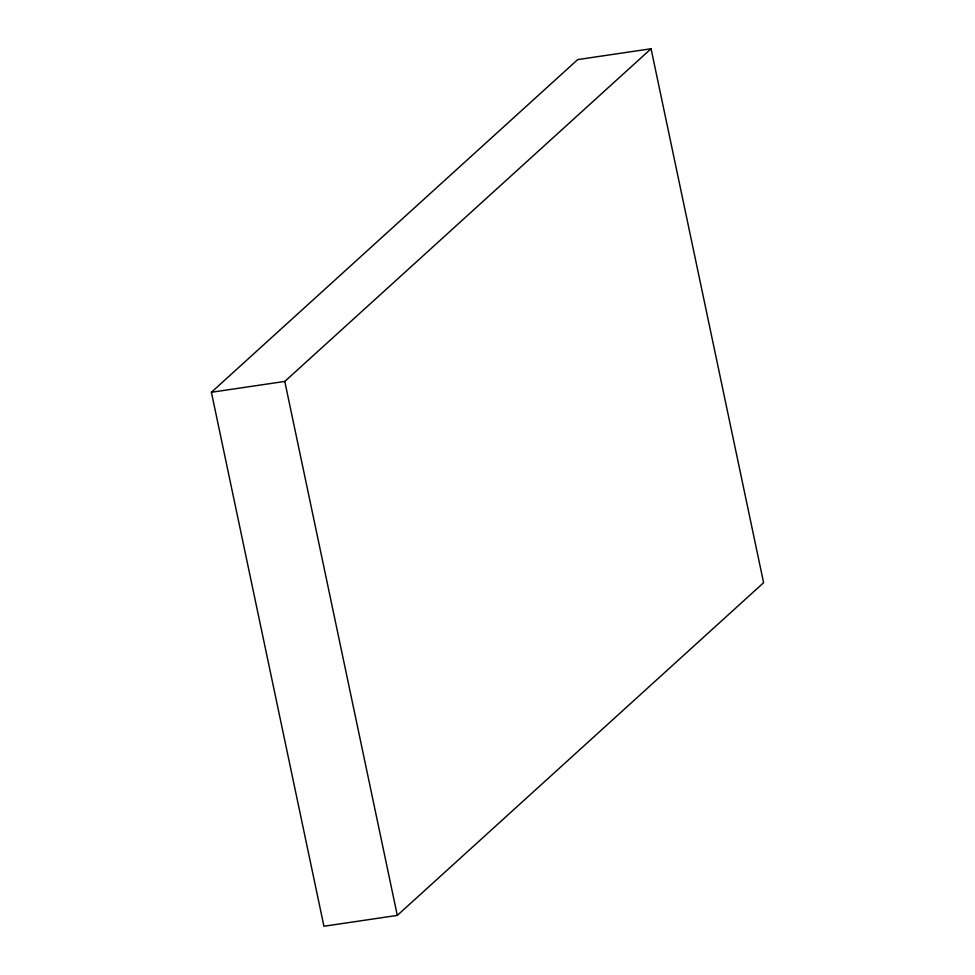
<?xml version="1.0" encoding="UTF-8"?>
<svg xmlns="http://www.w3.org/2000/svg" width="975" height="975" viewBox="0 0 975 975"><rect width="100%" height="100%" fill="white"/><g stroke="black" fill="none" stroke-linecap="round" stroke-linejoin="round"><path stroke-width="1.46" d="M211.404 392.267L577.7 59.597L651.068 48.75L763.596 582.733L397.3 915.403L323.932 926.25L211.404 392.267L284.785 381.432L651.068 48.75M284.785 381.432L397.3 915.403"/></g></svg>
